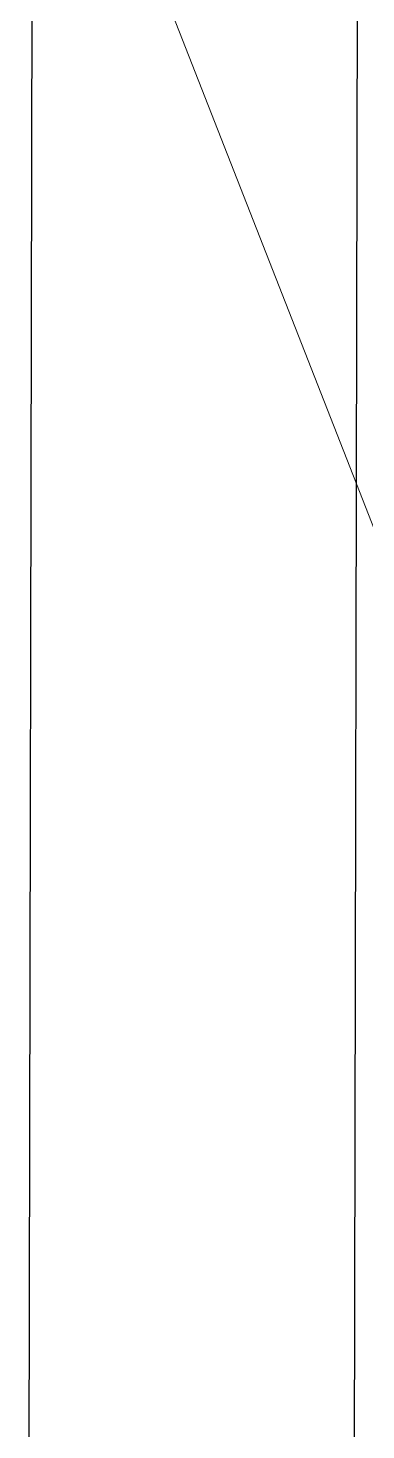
# Model space of a CAD drawing. Header units: metres. Extents: x -1147 to -802, y 5 to 567.
# Drawn here: x -1005.172 to -1004.916, y 532.754 to 533.82 of the extents above; entities that cross this region are included whole.
import ezdxf

# ---------------------------------------------------------------- set-up
doc = ezdxf.new("R2010")
doc.units = ezdxf.units.M
doc.layers.add('A-GENM', color=7, linetype='Continuous', lineweight=35)

# ---------------------------------------------------------------- blocks, each defined once
blk = doc.blocks.new('T2DPAA-T2D-PWA-SU-M2D-000002_dwg-40815123-DRG-2873010 - GENERAL ARRANGEMENT PLAN')
at = {"color": 7, "lineweight": 18, "true_color": 0xf0f0f0}
blk.add_line((-171.6311, 1050.6977), (-171.2471, 1050.9793), dxfattribs=at)
at = {"color": 254, "lineweight": 18, "true_color": 0xeaeaea}
blk.add_line((-172.101, 1050.3532), (-171.6311, 1050.6977), dxfattribs=at)
blk = doc.blocks.new('T2DPAA-T2D-PWA-SU-M2D-000100_Survey_rvt-1-DRG-2873010 - GENERAL ARRANGEMENT PLAN')
at = {"color": 254, "lineweight": 18, "true_color": 0xe1e1e1, "rotation": 75.11694444444437}
blk.add_blockref('T2DPAA-T2D-PWA-SU-M2D-000002_dwg-40815123-DRG-2873010 - GENERAL ARRANGEMENT PLAN', (-45.8213, 429.4778), dxfattribs=at)
blk = doc.blocks.new('T2DPAA-T2D-C3S-RS-M3D-100334_rvt-1-DRG-2873010 - GENERAL ARRANGEMENT PLAN')
at = {"layer": 'A-GENM', "color": 9, "lineweight": 25, "true_color": 0xbebebe}
blk.add_line((-1105.351, 534.5385), (-1105.3561, 532.1395), dxfattribs=at)
at = {"layer": 'A-GENM', "color": 254, "lineweight": 25, "true_color": 0xd1d1d1}
blk.add_line((-1105.6027, 532.3825), (-1105.5987, 534.2817), dxfattribs=at)

msp = doc.modelspace()

# ---------------------------------------------------------------- block references
at = {"color": 254, "lineweight": 5, "true_color": 0xe1e1e1}
msp.add_blockref('T2DPAA-T2D-PWA-SU-M2D-000100_Survey_rvt-1-DRG-2873010 - GENERAL ARRANGEMENT PLAN', (100.4304, 0), dxfattribs=at)
at = {"lineweight": 5}
msp.add_blockref('T2DPAA-T2D-C3S-RS-M3D-100334_rvt-1-DRG-2873010 - GENERAL ARRANGEMENT PLAN', (100.4304, 0), dxfattribs=at)

doc.saveas('drawing.dxf')
